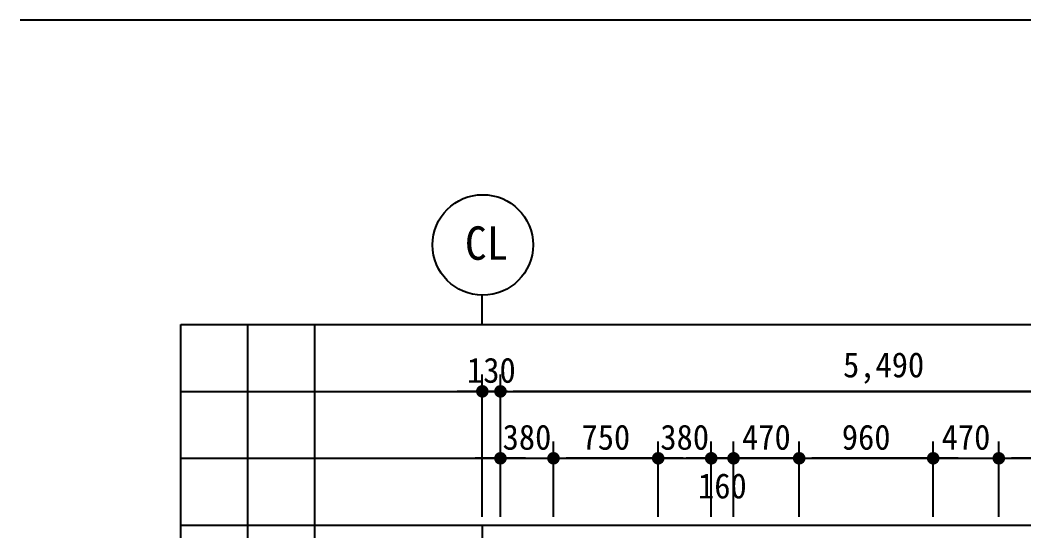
# Model space of a CAD drawing. Header units: millimetres. Extents: x -423835 to -174325, y -1379898 to -1311126.
# Drawn here: x -423835 to -416644, y -1366995 to -1363332 of the extents above; entities that cross this region are included whole.
import ezdxf
from ezdxf.enums import TextEntityAlignment as Align

# ---------------------------------------------------------------- set-up
doc = ezdxf.new("R2010")
doc.units = ezdxf.units.MM
doc.header["$LTSCALE"] = 100
doc.header["$MEASUREMENT"] = 0
doc.header["$PDSIZE"] = -10
doc.layers.get('0').update_dxf_attribs({"linetype": 'CONTINUOUS'})
doc.layers.get('Defpoints').update_dxf_attribs({"color": 153, "linetype": 'CONTINUOUS'})
doc.layers.add('A-AXIS-BUBL', color=7, linetype='CONTINUOUS', lineweight=25)
doc.layers.add('A-XXXX-TXT2', color=3, linetype='CONTINUOUS', lineweight=25)
doc.layers.add('A-DIMS', color=7, linetype='CONTINUOUS')
doc.layers.add('AA-AXIS-LINE-1', color=1, linetype='CONTINUOUS')
doc.styles.add('HY울릉도L', font='')
doc.styles.add('돋움체', font='')
doc.styles.get('HY울릉도L').set_extended_font_data('HYwulM')
doc.styles.get('돋움체').set_extended_font_data('DotumChe')
doc.dimstyles.new('CDIM', dxfattribs={"dimtxt": 3, "dimasz": 1.5, "dimexe": 2, "dimexo": 1, "dimgap": 1, "dimtad": 1, "dimdec": 0, "dimrnd": 0.5, "dimzin": 0, "dimdsep": 32, "dimlunit": 6, "dimtxsty": 'HY울릉도L', "dimblk1": '_CIDOT', "dimblk2": '_CIDOT', "dimsah": 1, "dimcen": 5.5, "dimclrd": 2, "dimclre": 2, "dimclrt": 7, "dimadec": 0, "dimazin": 0, "dimtfac": 1, "dimtdec": 0, "dimtix": 1, "dimtmove": 2, "dimatfit": 1, "dimldrblk": '_CIDOT', "dimfxl": 1, "dimtolj": 1, "dimtzin": 0, "dimlwd": -1, "dimarcsym": 0})

# ---------------------------------------------------------------- blocks, each defined once
blk = doc.blocks.new('_CIDOT')
at = {"color": 0, "linetype": 'ByBlock'}
blk.add_line((2, 0), (-1, 0), dxfattribs=at)
at = {"color": 0, "linetype": 'ByBlock', "const_width": 0.5}
blk.add_lwpolyline([(-0.25, 0, 1), (0.25, 0, 1)], format="xyb", close=True, dxfattribs=at)
blk = doc.blocks.new('*D424')
at = {"layer": 'A-DIMS', "lineweight": -2, "transparency": 16777216}
for p, q in [((-420394.2, -1366894.3), (-420394.2, -1365874.3)), ((-414904.2, -1366814.3), (-414904.2, -1365874.3))]:
    blk.add_line(p, q, dxfattribs=at)
at = {"layer": 'A-DIMS', "transparency": 16777216}
blk.add_line((-414994.2, -1365994.3), (-420304.2, -1365994.3), dxfattribs=at)
at = {"layer": 'Defpoints', "color": 0, "transparency": 16777216}
for p in [(-420394.2, -1365994.3), (-414904.2, -1366874.3), (-420394.2, -1366954.3)]:
    blk.add_point(p, dxfattribs=at)
at = {"layer": 'A-DIMS', "transparency": 16777216, "xscale": 90, "yscale": 90, "zscale": 90, "rotation": 180}
blk.add_blockref('_CIDOT', (-420394.2, -1365994.3), dxfattribs=at)
at = {"layer": 'A-DIMS', "transparency": 16777216, "xscale": 90, "yscale": 90, "zscale": 90}
blk.add_blockref('_CIDOT', (-414904.2, -1365994.3), dxfattribs=at)
at = {"layer": 'A-DIMS', "color": 3, "transparency": 16777216, "insert": (-417649.2, -1365827.2), "char_height": 180, "attachment_point": 5, "style": '돋움체'}
blk.add_mtext('\\A1;5,490', dxfattribs=at)
blk = doc.blocks.new('*D426')
at = {"layer": 'A-DIMS', "lineweight": -2, "transparency": 16777216}
for p, q in [((-420524.2, -1366894.3), (-420524.2, -1365874.3)), ((-420394.2, -1366894.3), (-420394.2, -1365874.3))]:
    blk.add_line(p, q, dxfattribs=at)
at = {"layer": 'A-DIMS', "transparency": 16777216}
for p, q in [((-420614.2, -1365994.3), (-420704.2, -1365994.3)), ((-420394.2, -1365994.3), (-420524.2, -1365994.3)), ((-420304.2, -1365994.3), (-420214.2, -1365994.3))]:
    blk.add_line(p, q, dxfattribs=at)
at = {"layer": 'Defpoints', "color": 0, "transparency": 16777216}
for p in [(-420524.2, -1365994.3), (-420524.2, -1366954.3), (-420394.2, -1366954.3)]:
    blk.add_point(p, dxfattribs=at)
at = {"layer": 'A-DIMS', "transparency": 16777216, "xscale": 90, "yscale": 90, "zscale": 90}
blk.add_blockref('_CIDOT', (-420524.2, -1365994.3), dxfattribs=at)
at = {"layer": 'A-DIMS', "transparency": 16777216, "xscale": 90, "yscale": 90, "zscale": 90, "rotation": 180}
blk.add_blockref('_CIDOT', (-420394.2, -1365994.3), dxfattribs=at)
at = {"layer": 'A-DIMS', "color": 3, "transparency": 16777216, "insert": (-420459.2, -1365844.2), "char_height": 180, "attachment_point": 5, "style": '돋움체'}
blk.add_mtext('\\A1;130', dxfattribs=at)
blk = doc.blocks.new('*D431')
at = {"layer": 'A-DIMS', "lineweight": -2, "transparency": 16777216}
for p, q in [((-420014.2, -1366894.3), (-420014.2, -1366354.3)), ((-419264.2, -1366894.3), (-419264.2, -1366354.3))]:
    blk.add_line(p, q, dxfattribs=at)
at = {"layer": 'A-DIMS', "transparency": 16777216}
blk.add_line((-419354.2, -1366474.3), (-419924.2, -1366474.3), dxfattribs=at)
at = {"layer": 'Defpoints', "color": 0, "transparency": 16777216}
for p in [(-420014.2, -1366474.3), (-420014.2, -1366954.3), (-419264.2, -1366954.3)]:
    blk.add_point(p, dxfattribs=at)
at = {"layer": 'A-DIMS', "transparency": 16777216, "xscale": 90, "yscale": 90, "zscale": 90, "rotation": 180}
blk.add_blockref('_CIDOT', (-420014.2, -1366474.3), dxfattribs=at)
at = {"layer": 'A-DIMS', "transparency": 16777216, "xscale": 90, "yscale": 90, "zscale": 90}
blk.add_blockref('_CIDOT', (-419264.2, -1366474.3), dxfattribs=at)
at = {"layer": 'A-DIMS', "color": 3, "transparency": 16777216, "insert": (-419639.2, -1366324.2), "char_height": 180, "attachment_point": 5, "style": '돋움체'}
blk.add_mtext('\\A1;750', dxfattribs=at)
blk = doc.blocks.new('*D432')
at = {"layer": 'A-DIMS', "lineweight": -2, "transparency": 16777216}
for p, q in [((-418884.2, -1366894.3), (-418884.2, -1366354.3)), ((-418724.2, -1366894.3), (-418724.2, -1366354.3))]:
    blk.add_line(p, q, dxfattribs=at)
at = {"layer": 'A-DIMS', "transparency": 16777216}
for p, q in [((-418974.2, -1366474.3), (-419064.2, -1366474.3)), ((-418884.2, -1366474.3), (-418724.2, -1366474.3)), ((-418634.2, -1366474.3), (-418544.2, -1366474.3))]:
    blk.add_line(p, q, dxfattribs=at)
at = {"layer": 'Defpoints', "color": 0, "transparency": 16777216}
for p in [(-418724.2, -1366474.3), (-418884.2, -1366954.3), (-418724.2, -1366954.3)]:
    blk.add_point(p, dxfattribs=at)
at = {"layer": 'A-DIMS', "transparency": 16777216, "xscale": 90, "yscale": 90, "zscale": 90}
blk.add_blockref('_CIDOT', (-418884.2, -1366474.3), dxfattribs=at)
at = {"layer": 'A-DIMS', "transparency": 16777216, "xscale": 90, "yscale": 90, "zscale": 90, "rotation": 180}
blk.add_blockref('_CIDOT', (-418724.2, -1366474.3), dxfattribs=at)
at = {"layer": 'A-DIMS', "color": 3, "transparency": 16777216, "insert": (-418804.2, -1366673.5), "char_height": 180, "attachment_point": 5, "style": '돋움체'}
blk.add_mtext('\\A1;160', dxfattribs=at)
blk = doc.blocks.new('*D433')
at = {"layer": 'A-DIMS', "lineweight": -2, "transparency": 16777216}
for p, q in [((-416824.2, -1366894.3), (-416824.2, -1366354.3)), ((-415854.2, -1366894.3), (-415854.2, -1366354.3))]:
    blk.add_line(p, q, dxfattribs=at)
at = {"layer": 'A-DIMS', "transparency": 16777216}
blk.add_line((-415944.2, -1366474.3), (-416734.2, -1366474.3), dxfattribs=at)
at = {"layer": 'Defpoints', "color": 0, "transparency": 16777216}
for p in [(-416824.2, -1366474.3), (-416824.2, -1366954.3), (-415854.2, -1366954.3)]:
    blk.add_point(p, dxfattribs=at)
at = {"layer": 'A-DIMS', "transparency": 16777216, "xscale": 90, "yscale": 90, "zscale": 90, "rotation": 180}
blk.add_blockref('_CIDOT', (-416824.2, -1366474.3), dxfattribs=at)
at = {"layer": 'A-DIMS', "transparency": 16777216, "xscale": 90, "yscale": 90, "zscale": 90}
blk.add_blockref('_CIDOT', (-415854.2, -1366474.3), dxfattribs=at)
at = {"layer": 'A-DIMS', "color": 3, "transparency": 16777216, "insert": (-416339.2, -1366324.2), "char_height": 180, "attachment_point": 5, "style": '돋움체'}
blk.add_mtext('\\A1;970', dxfattribs=at)
blk = doc.blocks.new('A$C028158C4')
at = {"layer": 'A-AXIS-BUBL', "ltscale": 0.2}
blk.add_line((0, 0), (0, 175.2), dxfattribs=at)
blk.add_circle((2.9, 475.4), 300.3, dxfattribs=at)
blk = doc.blocks.new('*D915')
at = {"layer": 'A-DIMS', "lineweight": -2, "transparency": 16777216}
for p, q in [((-417294.2, -1366894.3), (-417294.2, -1366354.3)), ((-416824.2, -1366894.3), (-416824.2, -1366354.3))]:
    blk.add_line(p, q, dxfattribs=at)
at = {"layer": 'A-DIMS', "transparency": 16777216}
for p, q in [((-417384.2, -1366474.3), (-417474.2, -1366474.3)), ((-417294.2, -1366474.3), (-416824.2, -1366474.3)), ((-416734.2, -1366474.3), (-416644.2, -1366474.3))]:
    blk.add_line(p, q, dxfattribs=at)
at = {"layer": 'Defpoints', "color": 0, "transparency": 16777216}
for p in [(-416824.2, -1366474.3), (-417294.2, -1366954.3), (-416824.2, -1366954.3)]:
    blk.add_point(p, dxfattribs=at)
at = {"layer": 'A-DIMS', "transparency": 16777216, "xscale": 90, "yscale": 90, "zscale": 90}
blk.add_blockref('_CIDOT', (-417294.2, -1366474.3), dxfattribs=at)
at = {"layer": 'A-DIMS', "transparency": 16777216, "xscale": 90, "yscale": 90, "zscale": 90, "rotation": 180}
blk.add_blockref('_CIDOT', (-416824.2, -1366474.3), dxfattribs=at)
at = {"layer": 'A-DIMS', "color": 3, "transparency": 16777216, "insert": (-417059.2, -1366324.2), "char_height": 180, "attachment_point": 5, "style": '돋움체'}
blk.add_mtext('\\A1;470', dxfattribs=at)
blk = doc.blocks.new('*D917')
at = {"layer": 'A-DIMS', "lineweight": -2, "transparency": 16777216}
for p, q in [((-418254.2, -1366894.3), (-418254.2, -1366354.3)), ((-417294.2, -1366894.3), (-417294.2, -1366354.3))]:
    blk.add_line(p, q, dxfattribs=at)
at = {"layer": 'A-DIMS', "transparency": 16777216}
blk.add_line((-417384.2, -1366474.3), (-418164.2, -1366474.3), dxfattribs=at)
at = {"layer": 'Defpoints', "color": 0, "transparency": 16777216}
for p in [(-418254.2, -1366474.3), (-418254.2, -1366954.3), (-417294.2, -1366954.3)]:
    blk.add_point(p, dxfattribs=at)
at = {"layer": 'A-DIMS', "transparency": 16777216, "xscale": 90, "yscale": 90, "zscale": 90, "rotation": 180}
blk.add_blockref('_CIDOT', (-418254.2, -1366474.3), dxfattribs=at)
at = {"layer": 'A-DIMS', "transparency": 16777216, "xscale": 90, "yscale": 90, "zscale": 90}
blk.add_blockref('_CIDOT', (-417294.2, -1366474.3), dxfattribs=at)
at = {"layer": 'A-DIMS', "color": 3, "transparency": 16777216, "insert": (-417774.2, -1366324.2), "char_height": 180, "attachment_point": 5, "style": '돋움체'}
blk.add_mtext('\\A1;960', dxfattribs=at)
blk = doc.blocks.new('*D918')
at = {"layer": 'A-DIMS', "lineweight": -2, "transparency": 16777216}
for p, q in [((-418724.2, -1366894.3), (-418724.2, -1366354.3)), ((-418254.2, -1366894.3), (-418254.2, -1366354.3))]:
    blk.add_line(p, q, dxfattribs=at)
at = {"layer": 'A-DIMS', "transparency": 16777216}
for p, q in [((-418814.2, -1366474.3), (-418904.2, -1366474.3)), ((-418254.2, -1366474.3), (-418724.2, -1366474.3)), ((-418164.2, -1366474.3), (-418074.2, -1366474.3))]:
    blk.add_line(p, q, dxfattribs=at)
at = {"layer": 'Defpoints', "color": 0, "transparency": 16777216}
for p in [(-418724.2, -1366474.3), (-418724.2, -1366954.3), (-418254.2, -1366954.3)]:
    blk.add_point(p, dxfattribs=at)
at = {"layer": 'A-DIMS', "transparency": 16777216, "xscale": 90, "yscale": 90, "zscale": 90}
blk.add_blockref('_CIDOT', (-418724.2, -1366474.3), dxfattribs=at)
at = {"layer": 'A-DIMS', "transparency": 16777216, "xscale": 90, "yscale": 90, "zscale": 90, "rotation": 180}
blk.add_blockref('_CIDOT', (-418254.2, -1366474.3), dxfattribs=at)
at = {"layer": 'A-DIMS', "color": 3, "transparency": 16777216, "insert": (-418489.2, -1366324.2), "char_height": 180, "attachment_point": 5, "style": '돋움체'}
blk.add_mtext('\\A1;470', dxfattribs=at)
blk = doc.blocks.new('*D930')
at = {"layer": 'A-DIMS', "lineweight": -2, "transparency": 16777216}
for p, q in [((-420394.2, -1366894.3), (-420394.2, -1366354.3)), ((-420014.2, -1366894.3), (-420014.2, -1366354.3))]:
    blk.add_line(p, q, dxfattribs=at)
at = {"layer": 'A-DIMS', "transparency": 16777216}
for p, q in [((-420484.2, -1366474.3), (-420574.2, -1366474.3)), ((-420394.2, -1366474.3), (-420014.2, -1366474.3)), ((-419924.2, -1366474.3), (-419834.2, -1366474.3))]:
    blk.add_line(p, q, dxfattribs=at)
at = {"layer": 'Defpoints', "color": 0, "transparency": 16777216}
for p in [(-420014.2, -1366474.3), (-420394.2, -1366954.3), (-420014.2, -1366954.3)]:
    blk.add_point(p, dxfattribs=at)
at = {"layer": 'A-DIMS', "transparency": 16777216, "xscale": 90, "yscale": 90, "zscale": 90}
blk.add_blockref('_CIDOT', (-420394.2, -1366474.3), dxfattribs=at)
at = {"layer": 'A-DIMS', "transparency": 16777216, "xscale": 90, "yscale": 90, "zscale": 90, "rotation": 180}
blk.add_blockref('_CIDOT', (-420014.2, -1366474.3), dxfattribs=at)
at = {"layer": 'A-DIMS', "color": 3, "transparency": 16777216, "insert": (-420204.2, -1366324.2), "char_height": 180, "attachment_point": 5, "style": '돋움체'}
blk.add_mtext('\\A1;380', dxfattribs=at)
blk = doc.blocks.new('*D931')
at = {"layer": 'A-DIMS', "lineweight": -2, "transparency": 16777216}
for p, q in [((-419264.2, -1366894.3), (-419264.2, -1366354.3)), ((-418884.2, -1366894.3), (-418884.2, -1366354.3))]:
    blk.add_line(p, q, dxfattribs=at)
at = {"layer": 'A-DIMS', "transparency": 16777216}
for p, q in [((-419354.2, -1366474.3), (-419444.2, -1366474.3)), ((-419264.2, -1366474.3), (-418884.2, -1366474.3)), ((-418794.2, -1366474.3), (-418704.2, -1366474.3))]:
    blk.add_line(p, q, dxfattribs=at)
at = {"layer": 'Defpoints', "color": 0, "transparency": 16777216}
for p in [(-418884.2, -1366474.3), (-419264.2, -1366954.3), (-418884.2, -1366954.3)]:
    blk.add_point(p, dxfattribs=at)
at = {"layer": 'A-DIMS', "transparency": 16777216, "xscale": 90, "yscale": 90, "zscale": 90}
blk.add_blockref('_CIDOT', (-419264.2, -1366474.3), dxfattribs=at)
at = {"layer": 'A-DIMS', "transparency": 16777216, "xscale": 90, "yscale": 90, "zscale": 90, "rotation": 180}
blk.add_blockref('_CIDOT', (-418884.2, -1366474.3), dxfattribs=at)
at = {"layer": 'A-DIMS', "color": 3, "transparency": 16777216, "insert": (-419074.2, -1366324.2), "char_height": 180, "attachment_point": 5, "style": '돋움체'}
blk.add_mtext('\\A1;380', dxfattribs=at)

msp = doc.modelspace()

# ---------------------------------------------------------------- linework, layer by layer
at = {"color": 3, "ltscale": 2}
msp.add_line((-379750.4, -1363332.1), (-423835.4, -1363332.1), dxfattribs=at)
at = {"layer": 'AA-AXIS-LINE-1'}
msp.add_line((-420524.2, -1366954.3), (-420524.2, -1370532.1), dxfattribs=at)
at = {"layer": 'Defpoints'}
for p, q in [((-422684.2, -1370532.1), (-422684.2, -1365514.3)), ((-422684.2, -1365514.3), (-412994.2, -1365514.3)), ((-422204.2, -1370532.1), (-422204.2, -1365514.3)), ((-421724.2, -1370532.1), (-421724.2, -1365514.3)), ((-422684.2, -1365994.3), (-412994.2, -1365994.3)), ((-422684.2, -1366474.3), (-412994.2, -1366474.3)), ((-422684.2, -1366954.3), (-412994.2, -1366954.3))]:
    msp.add_line(p, q, dxfattribs=at)

# ---------------------------------------------------------------- block references
at = {"xscale": 1.198871389330295, "yscale": 1.198871389330295, "zscale": 1.198871389330295}
msp.add_blockref('A$C028158C4', (-420524.2, -1365514.3), dxfattribs=at)

# ---------------------------------------------------------------- texts
at = {"layer": 'A-XXXX-TXT2', "ltscale": 0.2, "style": '돋움체'}
msp.add_text('CL', height=240, dxfattribs=at).set_placement((-420493.5, -1364931.1), align=Align.MIDDLE)

# ---------------------------------------------------------------- dimensions: what is measured, and where the dimension line sits
at = {"layer": 'A-DIMS'}
for base, p1, p2, picture, middle in [((-420524.2, -1365994.3), (-420394.2, -1366954.3), (-420524.2, -1366954.3), '*D426', (-420459.2, -1365844.2)), ((-420394.2, -1365994.3), (-414904.2, -1366874.3), (-420394.2, -1366954.3), '*D424', (-417649.2, -1365827.2)), ((-420014.2, -1366474.3), (-419264.2, -1366954.3), (-420014.2, -1366954.3), '*D431', (-419639.2, -1366324.2)), ((-416824.2, -1366474.3), (-415854.2, -1366954.3), (-416824.2, -1366954.3), '*D433', (-416339.2, -1366324.2))]:
    dim = msp.add_linear_dim(base=base, p1=p1, p2=p2, dimstyle='CDIM', override={"dimscale": 60, "dimtxsty": '돋움체', "dimclrd": 256, "dimclre": 256, "dimclrt": 3}, dxfattribs=at)
    dim.commit()
    dim.dimension.update_dxf_attribs({"geometry": picture, "text_midpoint": middle})
for base, p1, p2, angle, picture, middle in [((-420014.2, -1366474.3), (-420394.2, -1366954.3), (-420014.2, -1366954.3), 180, '*D930', (-420204.2, -1366324.2)), ((-418884.2, -1366474.3), (-419264.2, -1366954.3), (-418884.2, -1366954.3), 180, '*D931', (-419074.2, -1366324.2)), ((-418724.2, -1366474.3), (-418254.2, -1366954.3), (-418724.2, -1366954.3), 0, '*D918', (-418489.2, -1366324.2)), ((-418254.2, -1366474.3), (-417294.2, -1366954.3), (-418254.2, -1366954.3), 0, '*D917', (-417774.2, -1366324.2)), ((-416824.2, -1366474.3), (-417294.2, -1366954.3), (-416824.2, -1366954.3), 180, '*D915', (-417059.2, -1366324.2))]:
    dim = msp.add_linear_dim(base=base, p1=p1, p2=p2, angle=angle, dimstyle='CDIM', override={"dimscale": 60, "dimtxsty": '돋움체', "dimclrd": 256, "dimclre": 256, "dimclrt": 3}, dxfattribs=at)
    dim.commit()
    dim.dimension.update_dxf_attribs({"geometry": picture, "text_midpoint": middle})
dim = msp.add_linear_dim(base=(-418724.2, -1366474.3), p1=(-418884.2, -1366954.3), p2=(-418724.2, -1366954.3), angle=180, dimstyle='CDIM', override={"dimscale": 60, "dimtxsty": '돋움체', "dimclrd": 256, "dimclre": 256, "dimclrt": 3}, dxfattribs=at)
dim.commit()
dim.dimension.update_dxf_attribs({"geometry": '*D432', "text_midpoint": (-418804.2, -1366673.5), "dimtype": 160})

doc.saveas('drawing.dxf')
